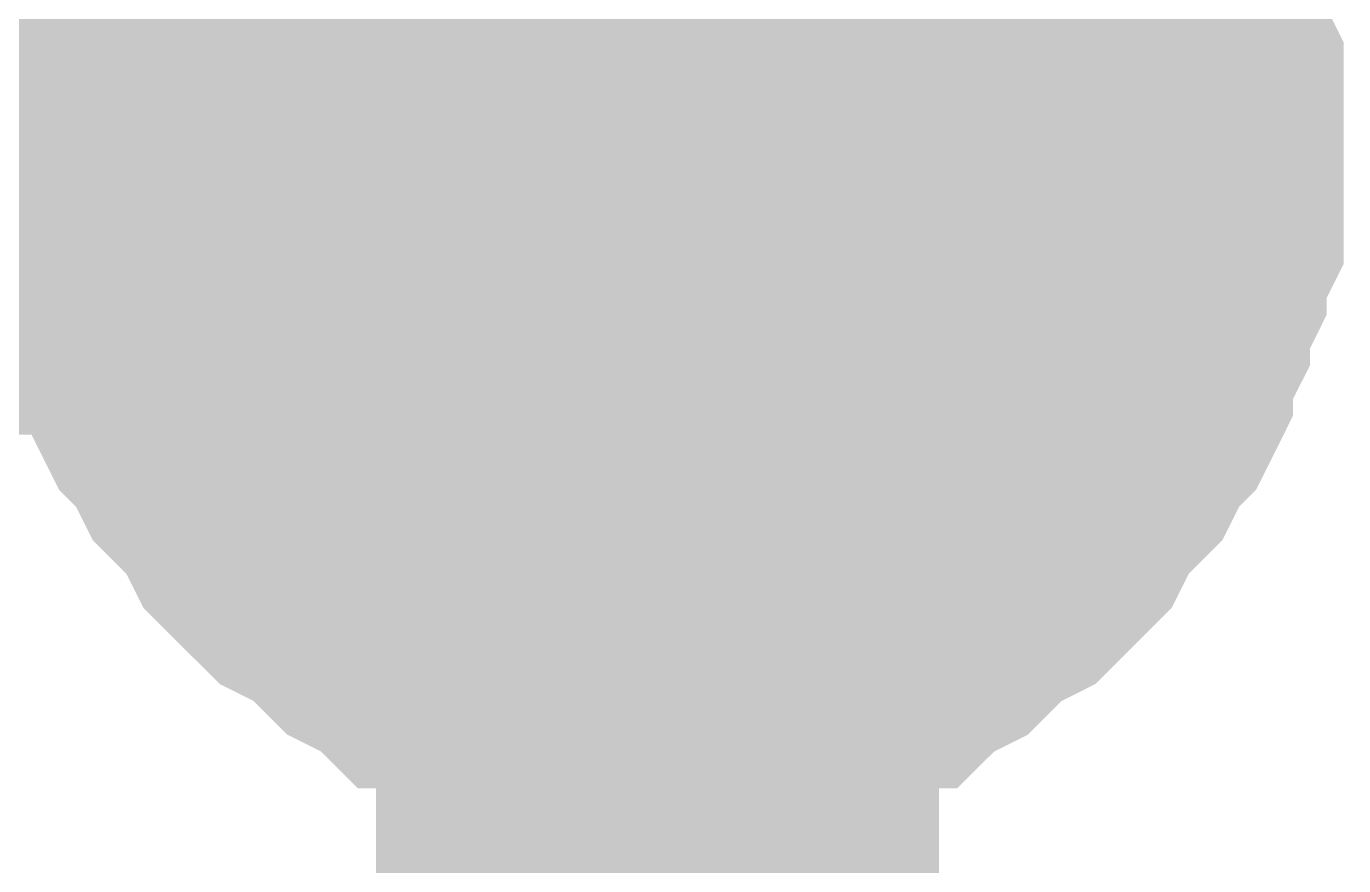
# Model space of a CAD drawing. Header units: inches. Extents: x 0 to 841, y 0 to 594.
# Drawn here: x 74.191 to 75.945, y 221.532 to 222.65 of the extents above; entities that cross this region are included whole.
import ezdxf

# ---------------------------------------------------------------- set-up
doc = ezdxf.new("R2010")
doc.units = ezdxf.units.IN
doc.layers.add('Sheet', color=255, linetype='Continuous')

msp = doc.modelspace()

# ---------------------------------------------------------------- linework, layer by layer
at = {"layer": 'Sheet'}
for points in [[(75.0315, 237.4832, 0.7493, 0.7493, 0), (75.0315, 222.4805, 0.7493, 0.7493, 0), (75.0315, 214.9791, 0.7493, 0.7493, 0)], [(74.268, 222.4805, 0.2997, 0.2997, 0), (74.268, 222.5254, 0.2997, 0.2997, 0), (74.268, 222.5703, 0.2997, 0.2997, 0), (74.268, 222.5928, 0.2997, 0.2997, 0), (74.2904, 222.6377, 0.2997, 0.2997, 0), (74.2904, 222.6826, 0.2997, 0.2997, 0), (74.3129, 222.7051, 0.2997, 0.2997, 0), (74.3129, 222.75, 0.2997, 0.2997, 0), (74.3353, 222.7725, 0.2997, 0.2997, 0), (74.3353, 222.8174, 0.2997, 0.2997, 0)], [(74.268, 222.4805, 0.2997, 0.2997, 0), (74.268, 222.5254, 0.2997, 0.2997, 0), (74.268, 222.5703, 0.2997, 0.2997, 0), (74.268, 222.5928, 0.2997, 0.2997, 0), (74.2904, 222.6377, 0.2997, 0.2997, 0), (74.2904, 222.6826, 0.2997, 0.2997, 0), (74.3129, 222.7051, 0.2997, 0.2997, 0), (74.3129, 222.75, 0.2997, 0.2997, 0), (74.3353, 222.7725, 0.2997, 0.2997, 0), (74.3353, 222.8174, 0.2997, 0.2997, 0)], [(74.515, 222.4805, 0.2997, 0.2997, 0), (74.515, 222.5029, 0.2997, 0.2997, 0), (74.515, 222.5254, 0.2997, 0.2997, 0), (74.515, 222.5703, 0.2997, 0.2997, 0), (74.515, 222.5928, 0.2997, 0.2997, 0), (74.5375, 222.6152, 0.2997, 0.2997, 0), (74.5375, 222.6377, 0.2997, 0.2997, 0), (74.5375, 222.6602, 0.2997, 0.2997, 0), (74.5599, 222.6826, 0.2997, 0.2997, 0), (74.5599, 222.7051, 0.2997, 0.2997, 0), (74.5824, 222.7275, 0.2997, 0.2997, 0), (74.5824, 222.75, 0.2997, 0.2997, 0), (74.6048, 222.7725, 0.2997, 0.2997, 0), (74.6273, 222.7949, 0.2997, 0.2997, 0), (74.6273, 222.8174, 0.2997, 0.2997, 0)], [(74.515, 222.4805, 0.2997, 0.2997, 0), (74.515, 222.5029, 0.2997, 0.2997, 0), (74.515, 222.5254, 0.2997, 0.2997, 0), (74.515, 222.5703, 0.2997, 0.2997, 0), (74.515, 222.5928, 0.2997, 0.2997, 0), (74.5375, 222.6152, 0.2997, 0.2997, 0), (74.5375, 222.6377, 0.2997, 0.2997, 0), (74.5375, 222.6602, 0.2997, 0.2997, 0), (74.5599, 222.6826, 0.2997, 0.2997, 0), (74.5599, 222.7051, 0.2997, 0.2997, 0), (74.5824, 222.7275, 0.2997, 0.2997, 0), (74.5824, 222.75, 0.2997, 0.2997, 0), (74.6048, 222.7725, 0.2997, 0.2997, 0), (74.6273, 222.7949, 0.2997, 0.2997, 0), (74.6273, 222.8174, 0.2997, 0.2997, 0)], [(75.4358, 222.8174, 0.2997, 0.2997, 0), (75.4358, 222.7949, 0.2997, 0.2997, 0), (75.4582, 222.7725, 0.2997, 0.2997, 0), (75.4807, 222.75, 0.2997, 0.2997, 0), (75.4807, 222.7275, 0.2997, 0.2997, 0), (75.5032, 222.7051, 0.2997, 0.2997, 0), (75.5032, 222.6826, 0.2997, 0.2997, 0), (75.5256, 222.6602, 0.2997, 0.2997, 0), (75.5256, 222.6377, 0.2997, 0.2997, 0), (75.5256, 222.6152, 0.2997, 0.2997, 0), (75.5481, 222.5928, 0.2997, 0.2997, 0), (75.5481, 222.5703, 0.2997, 0.2997, 0), (75.5481, 222.5254, 0.2997, 0.2997, 0), (75.5481, 222.5029, 0.2997, 0.2997, 0), (75.5481, 222.4805, 0.2997, 0.2997, 0)], [(75.4358, 222.8174, 0.2997, 0.2997, 0), (75.4358, 222.7949, 0.2997, 0.2997, 0), (75.4582, 222.7725, 0.2997, 0.2997, 0), (75.4807, 222.75, 0.2997, 0.2997, 0), (75.4807, 222.7275, 0.2997, 0.2997, 0), (75.5032, 222.7051, 0.2997, 0.2997, 0), (75.5032, 222.6826, 0.2997, 0.2997, 0), (75.5256, 222.6602, 0.2997, 0.2997, 0), (75.5256, 222.6377, 0.2997, 0.2997, 0), (75.5256, 222.6152, 0.2997, 0.2997, 0), (75.5481, 222.5928, 0.2997, 0.2997, 0), (75.5481, 222.5703, 0.2997, 0.2997, 0), (75.5481, 222.5254, 0.2997, 0.2997, 0), (75.5481, 222.5029, 0.2997, 0.2997, 0), (75.5481, 222.4805, 0.2997, 0.2997, 0)], [(75.7277, 222.8174, 0.2997, 0.2997, 0), (75.7277, 222.7725, 0.2997, 0.2997, 0), (75.7502, 222.75, 0.2997, 0.2997, 0), (75.7502, 222.7051, 0.2997, 0.2997, 0), (75.7726, 222.6826, 0.2997, 0.2997, 0), (75.7726, 222.6377, 0.2997, 0.2997, 0), (75.7951, 222.5928, 0.2997, 0.2997, 0), (75.7951, 222.5703, 0.2997, 0.2997, 0), (75.7951, 222.5254, 0.2997, 0.2997, 0), (75.7951, 222.4805, 0.2997, 0.2997, 0)], [(75.7277, 222.8174, 0.2997, 0.2997, 0), (75.7277, 222.7725, 0.2997, 0.2997, 0), (75.7502, 222.75, 0.2997, 0.2997, 0), (75.7502, 222.7051, 0.2997, 0.2997, 0), (75.7726, 222.6826, 0.2997, 0.2997, 0), (75.7726, 222.6377, 0.2997, 0.2997, 0), (75.7951, 222.5928, 0.2997, 0.2997, 0), (75.7951, 222.5703, 0.2997, 0.2997, 0), (75.7951, 222.5254, 0.2997, 0.2997, 0), (75.7951, 222.4805, 0.2997, 0.2997, 0)], [(52.5288, 222.4805, 0.7493, 0.7493, 0), (75.0315, 222.4805, 0.7493, 0.7493, 0)], [(74.268, 222.4805, 0.0991, 0.0991, 0), (74.268, 222.5254, 0.0991, 0.0991, 0), (74.268, 222.5703, 0.0991, 0.0991, 0), (74.268, 222.5928, 0.0991, 0.0991, 0), (74.2904, 222.6377, 0.0991, 0.0991, 0), (74.2904, 222.6826, 0.0991, 0.0991, 0), (74.3129, 222.7051, 0.0991, 0.0991, 0)], [(74.268, 222.4805, 0.0991, 0.0991, 0), (74.268, 222.5254, 0.0991, 0.0991, 0), (74.268, 222.5703, 0.0991, 0.0991, 0), (74.268, 222.5928, 0.0991, 0.0991, 0), (74.2904, 222.6377, 0.0991, 0.0991, 0), (74.2904, 222.6826, 0.0991, 0.0991, 0), (74.3129, 222.7051, 0.0991, 0.0991, 0)], [(74.515, 222.4805, 0.0991, 0.0991, 0), (74.515, 222.5029, 0.0991, 0.0991, 0), (74.515, 222.5254, 0.0991, 0.0991, 0), (74.515, 222.5703, 0.0991, 0.0991, 0), (74.515, 222.5928, 0.0991, 0.0991, 0), (74.5375, 222.6152, 0.0991, 0.0991, 0), (74.5375, 222.6377, 0.0991, 0.0991, 0), (74.5375, 222.6602, 0.0991, 0.0991, 0), (74.5599, 222.6826, 0.0991, 0.0991, 0), (74.5599, 222.7051, 0.0991, 0.0991, 0)], [(74.515, 222.4805, 0.0991, 0.0991, 0), (74.515, 222.5029, 0.0991, 0.0991, 0), (74.515, 222.5254, 0.0991, 0.0991, 0), (74.515, 222.5703, 0.0991, 0.0991, 0), (74.515, 222.5928, 0.0991, 0.0991, 0), (74.5375, 222.6152, 0.0991, 0.0991, 0), (74.5375, 222.6377, 0.0991, 0.0991, 0), (74.5375, 222.6602, 0.0991, 0.0991, 0), (74.5599, 222.6826, 0.0991, 0.0991, 0), (74.5599, 222.7051, 0.0991, 0.0991, 0)], [(75.5032, 222.7051, 0.0991, 0.0991, 0), (75.5032, 222.6826, 0.0991, 0.0991, 0), (75.5256, 222.6602, 0.0991, 0.0991, 0), (75.5256, 222.6377, 0.0991, 0.0991, 0), (75.5256, 222.6152, 0.0991, 0.0991, 0), (75.5481, 222.5928, 0.0991, 0.0991, 0), (75.5481, 222.5703, 0.0991, 0.0991, 0), (75.5481, 222.5254, 0.0991, 0.0991, 0), (75.5481, 222.5029, 0.0991, 0.0991, 0), (75.5481, 222.4805, 0.0991, 0.0991, 0)], [(75.5032, 222.7051, 0.0991, 0.0991, 0), (75.5032, 222.6826, 0.0991, 0.0991, 0), (75.5256, 222.6602, 0.0991, 0.0991, 0), (75.5256, 222.6377, 0.0991, 0.0991, 0), (75.5256, 222.6152, 0.0991, 0.0991, 0), (75.5481, 222.5928, 0.0991, 0.0991, 0), (75.5481, 222.5703, 0.0991, 0.0991, 0), (75.5481, 222.5254, 0.0991, 0.0991, 0), (75.5481, 222.5029, 0.0991, 0.0991, 0), (75.5481, 222.4805, 0.0991, 0.0991, 0)], [(75.7502, 222.7051, 0.0991, 0.0991, 0), (75.7726, 222.6826, 0.0991, 0.0991, 0), (75.7726, 222.6377, 0.0991, 0.0991, 0), (75.7951, 222.5928, 0.0991, 0.0991, 0), (75.7951, 222.5703, 0.0991, 0.0991, 0), (75.7951, 222.5254, 0.0991, 0.0991, 0), (75.7951, 222.4805, 0.0991, 0.0991, 0)], [(75.7502, 222.7051, 0.0991, 0.0991, 0), (75.7726, 222.6826, 0.0991, 0.0991, 0), (75.7726, 222.6377, 0.0991, 0.0991, 0), (75.7951, 222.5928, 0.0991, 0.0991, 0), (75.7951, 222.5703, 0.0991, 0.0991, 0), (75.7951, 222.5254, 0.0991, 0.0991, 0), (75.7951, 222.4805, 0.0991, 0.0991, 0)], [(75.0315, 221.7169, 0.2997, 0.2997, 0), (74.9866, 221.7169, 0.2997, 0.2997, 0), (74.9417, 221.7169, 0.2997, 0.2997, 0), (74.9192, 221.7169, 0.2997, 0.2997, 0), (74.8743, 221.7393, 0.2997, 0.2997, 0), (74.8294, 221.7393, 0.2997, 0.2997, 0), (74.807, 221.7618, 0.2997, 0.2997, 0), (74.762, 221.7618, 0.2997, 0.2997, 0), (74.7396, 221.7843, 0.2997, 0.2997, 0), (74.6947, 221.7843, 0.2997, 0.2997, 0), (74.6722, 221.8067, 0.2997, 0.2997, 0), (74.6273, 221.8292, 0.2997, 0.2997, 0), (74.6048, 221.8516, 0.2997, 0.2997, 0), (74.5824, 221.8741, 0.2997, 0.2997, 0), (74.5375, 221.8966, 0.2997, 0.2997, 0), (74.515, 221.919, 0.2997, 0.2997, 0), (74.4925, 221.9415, 0.2997, 0.2997, 0), (74.4701, 221.9639, 0.2997, 0.2997, 0), (74.4476, 222.0088, 0.2997, 0.2997, 0), (74.4252, 222.0313, 0.2997, 0.2997, 0), (74.4027, 222.0538, 0.2997, 0.2997, 0), (74.3803, 222.0987, 0.2997, 0.2997, 0), (74.3578, 222.1211, 0.2997, 0.2997, 0), (74.3353, 222.1661, 0.2997, 0.2997, 0), (74.3353, 222.1885, 0.2997, 0.2997, 0), (74.3129, 222.2334, 0.2997, 0.2997, 0), (74.3129, 222.2559, 0.2997, 0.2997, 0), (74.2904, 222.3008, 0.2997, 0.2997, 0), (74.2904, 222.3233, 0.2997, 0.2997, 0), (74.268, 222.3682, 0.2997, 0.2997, 0), (74.268, 222.4131, 0.2997, 0.2997, 0), (74.268, 222.4356, 0.2997, 0.2997, 0), (74.268, 222.4805, 0.2997, 0.2997, 0)], [(74.268, 222.4805, 0.2997, 0.2997, 0), (74.268, 222.4805, 0.2997, 0.2997, 0)], [(75.0315, 221.7169, 0.2997, 0.2997, 0), (74.9866, 221.7169, 0.2997, 0.2997, 0), (74.9417, 221.7169, 0.2997, 0.2997, 0), (74.9192, 221.7169, 0.2997, 0.2997, 0), (74.8743, 221.7393, 0.2997, 0.2997, 0), (74.8294, 221.7393, 0.2997, 0.2997, 0), (74.807, 221.7618, 0.2997, 0.2997, 0), (74.762, 221.7618, 0.2997, 0.2997, 0), (74.7396, 221.7843, 0.2997, 0.2997, 0), (74.6947, 221.7843, 0.2997, 0.2997, 0), (74.6722, 221.8067, 0.2997, 0.2997, 0), (74.6273, 221.8292, 0.2997, 0.2997, 0), (74.6048, 221.8516, 0.2997, 0.2997, 0), (74.5824, 221.8741, 0.2997, 0.2997, 0), (74.5375, 221.8966, 0.2997, 0.2997, 0), (74.515, 221.919, 0.2997, 0.2997, 0), (74.4925, 221.9415, 0.2997, 0.2997, 0), (74.4701, 221.9639, 0.2997, 0.2997, 0), (74.4476, 222.0088, 0.2997, 0.2997, 0), (74.4252, 222.0313, 0.2997, 0.2997, 0), (74.4027, 222.0538, 0.2997, 0.2997, 0), (74.3803, 222.0987, 0.2997, 0.2997, 0), (74.3578, 222.1211, 0.2997, 0.2997, 0), (74.3353, 222.1661, 0.2997, 0.2997, 0), (74.3353, 222.1885, 0.2997, 0.2997, 0), (74.3129, 222.2334, 0.2997, 0.2997, 0), (74.3129, 222.2559, 0.2997, 0.2997, 0), (74.2904, 222.3008, 0.2997, 0.2997, 0), (74.2904, 222.3233, 0.2997, 0.2997, 0), (74.268, 222.3682, 0.2997, 0.2997, 0), (74.268, 222.4131, 0.2997, 0.2997, 0), (74.268, 222.4356, 0.2997, 0.2997, 0), (74.268, 222.4805, 0.2997, 0.2997, 0)], [(74.268, 222.4805, 0.2997, 0.2997, 0), (74.268, 222.4805, 0.2997, 0.2997, 0)], [(75.0315, 221.9864, 0.2997, 0.2997, 0), (75.0091, 221.9864, 0.2997, 0.2997, 0), (74.9866, 221.9864, 0.2997, 0.2997, 0), (74.9642, 221.9864, 0.2997, 0.2997, 0), (74.9417, 221.9864, 0.2997, 0.2997, 0), (74.8968, 222.0088, 0.2997, 0.2997, 0), (74.8743, 222.0088, 0.2997, 0.2997, 0), (74.8519, 222.0088, 0.2997, 0.2997, 0), (74.8294, 222.0313, 0.2997, 0.2997, 0), (74.807, 222.0313, 0.2997, 0.2997, 0), (74.7845, 222.0538, 0.2997, 0.2997, 0), (74.762, 222.0538, 0.2997, 0.2997, 0), (74.7396, 222.0762, 0.2997, 0.2997, 0), (74.7396, 222.0762, 0.2997, 0.2997, 0), (74.7171, 222.0987, 0.2997, 0.2997, 0), (74.6947, 222.1211, 0.2997, 0.2997, 0), (74.6722, 222.1211, 0.2997, 0.2997, 0), (74.6498, 222.1436, 0.2997, 0.2997, 0), (74.6273, 222.1661, 0.2997, 0.2997, 0), (74.6273, 222.1885, 0.2997, 0.2997, 0), (74.6048, 222.211, 0.2997, 0.2997, 0), (74.5824, 222.2334, 0.2997, 0.2997, 0), (74.5824, 222.2559, 0.2997, 0.2997, 0), (74.5599, 222.2784, 0.2997, 0.2997, 0), (74.5599, 222.3008, 0.2997, 0.2997, 0), (74.5375, 222.3008, 0.2997, 0.2997, 0), (74.5375, 222.3457, 0.2997, 0.2997, 0), (74.5375, 222.3682, 0.2997, 0.2997, 0), (74.515, 222.3907, 0.2997, 0.2997, 0), (74.515, 222.4131, 0.2997, 0.2997, 0), (74.515, 222.4356, 0.2997, 0.2997, 0), (74.515, 222.458, 0.2997, 0.2997, 0), (74.515, 222.4805, 0.2997, 0.2997, 0)], [(74.515, 222.4805, 0.2997, 0.2997, 0), (74.515, 222.4805, 0.2997, 0.2997, 0)], [(75.0315, 221.9864, 0.2997, 0.2997, 0), (75.0091, 221.9864, 0.2997, 0.2997, 0), (74.9866, 221.9864, 0.2997, 0.2997, 0), (74.9642, 221.9864, 0.2997, 0.2997, 0), (74.9417, 221.9864, 0.2997, 0.2997, 0), (74.8968, 222.0088, 0.2997, 0.2997, 0), (74.8743, 222.0088, 0.2997, 0.2997, 0), (74.8519, 222.0088, 0.2997, 0.2997, 0), (74.8294, 222.0313, 0.2997, 0.2997, 0), (74.807, 222.0313, 0.2997, 0.2997, 0), (74.7845, 222.0538, 0.2997, 0.2997, 0), (74.762, 222.0538, 0.2997, 0.2997, 0), (74.7396, 222.0762, 0.2997, 0.2997, 0), (74.7396, 222.0762, 0.2997, 0.2997, 0), (74.7171, 222.0987, 0.2997, 0.2997, 0), (74.6947, 222.1211, 0.2997, 0.2997, 0), (74.6722, 222.1211, 0.2997, 0.2997, 0), (74.6498, 222.1436, 0.2997, 0.2997, 0), (74.6273, 222.1661, 0.2997, 0.2997, 0), (74.6273, 222.1885, 0.2997, 0.2997, 0), (74.6048, 222.211, 0.2997, 0.2997, 0), (74.5824, 222.2334, 0.2997, 0.2997, 0), (74.5824, 222.2559, 0.2997, 0.2997, 0), (74.5599, 222.2784, 0.2997, 0.2997, 0), (74.5599, 222.3008, 0.2997, 0.2997, 0), (74.5375, 222.3008, 0.2997, 0.2997, 0), (74.5375, 222.3457, 0.2997, 0.2997, 0), (74.5375, 222.3682, 0.2997, 0.2997, 0), (74.515, 222.3907, 0.2997, 0.2997, 0), (74.515, 222.4131, 0.2997, 0.2997, 0), (74.515, 222.4356, 0.2997, 0.2997, 0), (74.515, 222.458, 0.2997, 0.2997, 0), (74.515, 222.4805, 0.2997, 0.2997, 0)], [(74.515, 222.4805, 0.2997, 0.2997, 0), (74.515, 222.4805, 0.2997, 0.2997, 0)], [(75.7951, 222.4805, 0.2997, 0.2997, 0), (75.7951, 222.4356, 0.2997, 0.2997, 0), (75.7951, 222.4131, 0.2997, 0.2997, 0), (75.7951, 222.3682, 0.2997, 0.2997, 0), (75.7726, 222.3233, 0.2997, 0.2997, 0), (75.7726, 222.3008, 0.2997, 0.2997, 0), (75.7502, 222.2559, 0.2997, 0.2997, 0), (75.7502, 222.2334, 0.2997, 0.2997, 0), (75.7277, 222.1885, 0.2997, 0.2997, 0), (75.7277, 222.1661, 0.2997, 0.2997, 0), (75.7053, 222.1211, 0.2997, 0.2997, 0), (75.6828, 222.0987, 0.2997, 0.2997, 0), (75.6604, 222.0538, 0.2997, 0.2997, 0), (75.6379, 222.0313, 0.2997, 0.2997, 0), (75.6154, 222.0088, 0.2997, 0.2997, 0), (75.593, 221.9639, 0.2997, 0.2997, 0), (75.5705, 221.9415, 0.2997, 0.2997, 0), (75.5481, 221.919, 0.2997, 0.2997, 0), (75.5256, 221.8966, 0.2997, 0.2997, 0), (75.4807, 221.8741, 0.2997, 0.2997, 0), (75.4582, 221.8516, 0.2997, 0.2997, 0), (75.4358, 221.8292, 0.2997, 0.2997, 0), (75.3909, 221.8067, 0.2997, 0.2997, 0), (75.3684, 221.7843, 0.2997, 0.2997, 0), (75.3235, 221.7843, 0.2997, 0.2997, 0), (75.301, 221.7618, 0.2997, 0.2997, 0), (75.2561, 221.7618, 0.2997, 0.2997, 0), (75.2337, 221.7393, 0.2997, 0.2997, 0), (75.1887, 221.7393, 0.2997, 0.2997, 0), (75.1438, 221.7169, 0.2997, 0.2997, 0), (75.1214, 221.7169, 0.2997, 0.2997, 0), (75.0765, 221.7169, 0.2997, 0.2997, 0), (75.0315, 221.7169, 0.2997, 0.2997, 0)], [(75.7951, 222.4805, 0.2997, 0.2997, 0), (75.7951, 222.4356, 0.2997, 0.2997, 0), (75.7951, 222.4131, 0.2997, 0.2997, 0), (75.7951, 222.3682, 0.2997, 0.2997, 0), (75.7726, 222.3233, 0.2997, 0.2997, 0), (75.7726, 222.3008, 0.2997, 0.2997, 0), (75.7502, 222.2559, 0.2997, 0.2997, 0), (75.7502, 222.2334, 0.2997, 0.2997, 0), (75.7277, 222.1885, 0.2997, 0.2997, 0), (75.7277, 222.1661, 0.2997, 0.2997, 0), (75.7053, 222.1211, 0.2997, 0.2997, 0), (75.6828, 222.0987, 0.2997, 0.2997, 0), (75.6604, 222.0538, 0.2997, 0.2997, 0), (75.6379, 222.0313, 0.2997, 0.2997, 0), (75.6154, 222.0088, 0.2997, 0.2997, 0), (75.593, 221.9639, 0.2997, 0.2997, 0), (75.5705, 221.9415, 0.2997, 0.2997, 0), (75.5481, 221.919, 0.2997, 0.2997, 0), (75.5256, 221.8966, 0.2997, 0.2997, 0), (75.4807, 221.8741, 0.2997, 0.2997, 0), (75.4582, 221.8516, 0.2997, 0.2997, 0), (75.4358, 221.8292, 0.2997, 0.2997, 0), (75.3909, 221.8067, 0.2997, 0.2997, 0), (75.3684, 221.7843, 0.2997, 0.2997, 0), (75.3235, 221.7843, 0.2997, 0.2997, 0), (75.301, 221.7618, 0.2997, 0.2997, 0), (75.2561, 221.7618, 0.2997, 0.2997, 0), (75.2337, 221.7393, 0.2997, 0.2997, 0), (75.1887, 221.7393, 0.2997, 0.2997, 0), (75.1438, 221.7169, 0.2997, 0.2997, 0), (75.1214, 221.7169, 0.2997, 0.2997, 0), (75.0765, 221.7169, 0.2997, 0.2997, 0), (75.0315, 221.7169, 0.2997, 0.2997, 0)], [(75.5481, 222.4805, 0.2997, 0.2997, 0), (75.5481, 222.458, 0.2997, 0.2997, 0), (75.5481, 222.4356, 0.2997, 0.2997, 0), (75.5481, 222.4131, 0.2997, 0.2997, 0), (75.5481, 222.3907, 0.2997, 0.2997, 0), (75.5256, 222.3682, 0.2997, 0.2997, 0), (75.5256, 222.3457, 0.2997, 0.2997, 0), (75.5256, 222.3008, 0.2997, 0.2997, 0), (75.5032, 222.3008, 0.2997, 0.2997, 0), (75.5032, 222.2784, 0.2997, 0.2997, 0), (75.4807, 222.2559, 0.2997, 0.2997, 0), (75.4807, 222.2334, 0.2997, 0.2997, 0), (75.4582, 222.211, 0.2997, 0.2997, 0), (75.4358, 222.1885, 0.2997, 0.2997, 0), (75.4358, 222.1661, 0.2997, 0.2997, 0), (75.4133, 222.1436, 0.2997, 0.2997, 0), (75.3909, 222.1211, 0.2997, 0.2997, 0), (75.3684, 222.1211, 0.2997, 0.2997, 0), (75.3459, 222.0987, 0.2997, 0.2997, 0), (75.3235, 222.0762, 0.2997, 0.2997, 0), (75.3235, 222.0762, 0.2997, 0.2997, 0), (75.301, 222.0538, 0.2997, 0.2997, 0), (75.2786, 222.0538, 0.2997, 0.2997, 0), (75.2561, 222.0313, 0.2997, 0.2997, 0), (75.2337, 222.0313, 0.2997, 0.2997, 0), (75.2112, 222.0088, 0.2997, 0.2997, 0), (75.1887, 222.0088, 0.2997, 0.2997, 0), (75.1663, 222.0088, 0.2997, 0.2997, 0), (75.1214, 221.9864, 0.2997, 0.2997, 0), (75.0989, 221.9864, 0.2997, 0.2997, 0), (75.0765, 221.9864, 0.2997, 0.2997, 0), (75.054, 221.9864, 0.2997, 0.2997, 0), (75.0315, 221.9864, 0.2997, 0.2997, 0)], [(75.5481, 222.4805, 0.2997, 0.2997, 0), (75.5481, 222.458, 0.2997, 0.2997, 0), (75.5481, 222.4356, 0.2997, 0.2997, 0), (75.5481, 222.4131, 0.2997, 0.2997, 0), (75.5481, 222.3907, 0.2997, 0.2997, 0), (75.5256, 222.3682, 0.2997, 0.2997, 0), (75.5256, 222.3457, 0.2997, 0.2997, 0), (75.5256, 222.3008, 0.2997, 0.2997, 0), (75.5032, 222.3008, 0.2997, 0.2997, 0), (75.5032, 222.2784, 0.2997, 0.2997, 0), (75.4807, 222.2559, 0.2997, 0.2997, 0), (75.4807, 222.2334, 0.2997, 0.2997, 0), (75.4582, 222.211, 0.2997, 0.2997, 0), (75.4358, 222.1885, 0.2997, 0.2997, 0), (75.4358, 222.1661, 0.2997, 0.2997, 0), (75.4133, 222.1436, 0.2997, 0.2997, 0), (75.3909, 222.1211, 0.2997, 0.2997, 0), (75.3684, 222.1211, 0.2997, 0.2997, 0), (75.3459, 222.0987, 0.2997, 0.2997, 0), (75.3235, 222.0762, 0.2997, 0.2997, 0), (75.3235, 222.0762, 0.2997, 0.2997, 0), (75.301, 222.0538, 0.2997, 0.2997, 0), (75.2786, 222.0538, 0.2997, 0.2997, 0), (75.2561, 222.0313, 0.2997, 0.2997, 0), (75.2337, 222.0313, 0.2997, 0.2997, 0), (75.2112, 222.0088, 0.2997, 0.2997, 0), (75.1887, 222.0088, 0.2997, 0.2997, 0), (75.1663, 222.0088, 0.2997, 0.2997, 0), (75.1214, 221.9864, 0.2997, 0.2997, 0), (75.0989, 221.9864, 0.2997, 0.2997, 0), (75.0765, 221.9864, 0.2997, 0.2997, 0), (75.054, 221.9864, 0.2997, 0.2997, 0), (75.0315, 221.9864, 0.2997, 0.2997, 0)], [(75.5481, 222.4805, 0.2997, 0.2997, 0), (75.5481, 222.4805, 0.2997, 0.2997, 0), (75.5481, 222.4805, 0.2997, 0.2997, 0), (75.5481, 222.4805, 0.2997, 0.2997, 0), (75.5481, 222.4805, 0.2997, 0.2997, 0), (75.5481, 222.4805, 0.2997, 0.2997, 0), (75.5481, 222.4805, 0.2997, 0.2997, 0), (75.5481, 222.4805, 0.2997, 0.2997, 0), (75.5481, 222.4805, 0.2997, 0.2997, 0), (75.5481, 222.4805, 0.2997, 0.2997, 0), (75.5481, 222.4805, 0.2997, 0.2997, 0), (75.5481, 222.4805, 0.2997, 0.2997, 0), (75.5481, 222.4805, 0.2997, 0.2997, 0), (75.5481, 222.4805, 0.2997, 0.2997, 0), (75.5481, 222.4805, 0.2997, 0.2997, 0), (75.5481, 222.4805, 0.2997, 0.2997, 0), (75.5481, 222.4805, 0.2997, 0.2997, 0), (75.5481, 222.4805, 0.2997, 0.2997, 0), (75.5481, 222.4805, 0.2997, 0.2997, 0), (75.5481, 222.4805, 0.2997, 0.2997, 0), (75.5481, 222.4805, 0.2997, 0.2997, 0), (75.5481, 222.4805, 0.2997, 0.2997, 0), (75.5481, 222.4805, 0.2997, 0.2997, 0), (75.5481, 222.4805, 0.2997, 0.2997, 0), (75.5481, 222.4805, 0.2997, 0.2997, 0), (75.5481, 222.4805, 0.2997, 0.2997, 0), (75.5481, 222.4805, 0.2997, 0.2997, 0), (75.5481, 222.4805, 0.2997, 0.2997, 0), (75.5481, 222.4805, 0.2997, 0.2997, 0), (75.5481, 222.4805, 0.2997, 0.2997, 0), (75.5481, 222.4805, 0.2997, 0.2997, 0), (75.5481, 222.4805, 0.2997, 0.2997, 0), (75.5481, 222.4805, 0.2997, 0.2997, 0)], [(75.5481, 222.4805, 0.2997, 0.2997, 0), (75.5481, 222.4805, 0.2997, 0.2997, 0)], [(75.5481, 222.4805, 0.2997, 0.2997, 0), (75.5481, 222.4805, 0.2997, 0.2997, 0), (75.5481, 222.4805, 0.2997, 0.2997, 0), (75.5481, 222.4805, 0.2997, 0.2997, 0), (75.5481, 222.4805, 0.2997, 0.2997, 0), (75.5481, 222.4805, 0.2997, 0.2997, 0), (75.5481, 222.4805, 0.2997, 0.2997, 0), (75.5481, 222.4805, 0.2997, 0.2997, 0), (75.5481, 222.4805, 0.2997, 0.2997, 0), (75.5481, 222.4805, 0.2997, 0.2997, 0), (75.5481, 222.4805, 0.2997, 0.2997, 0), (75.5481, 222.4805, 0.2997, 0.2997, 0), (75.5481, 222.4805, 0.2997, 0.2997, 0), (75.5481, 222.4805, 0.2997, 0.2997, 0), (75.5481, 222.4805, 0.2997, 0.2997, 0), (75.5481, 222.4805, 0.2997, 0.2997, 0), (75.5481, 222.4805, 0.2997, 0.2997, 0), (75.5481, 222.4805, 0.2997, 0.2997, 0), (75.5481, 222.4805, 0.2997, 0.2997, 0), (75.5481, 222.4805, 0.2997, 0.2997, 0), (75.5481, 222.4805, 0.2997, 0.2997, 0), (75.5481, 222.4805, 0.2997, 0.2997, 0), (75.5481, 222.4805, 0.2997, 0.2997, 0), (75.5481, 222.4805, 0.2997, 0.2997, 0), (75.5481, 222.4805, 0.2997, 0.2997, 0), (75.5481, 222.4805, 0.2997, 0.2997, 0), (75.5481, 222.4805, 0.2997, 0.2997, 0), (75.5481, 222.4805, 0.2997, 0.2997, 0), (75.5481, 222.4805, 0.2997, 0.2997, 0), (75.5481, 222.4805, 0.2997, 0.2997, 0), (75.5481, 222.4805, 0.2997, 0.2997, 0), (75.5481, 222.4805, 0.2997, 0.2997, 0), (75.5481, 222.4805, 0.2997, 0.2997, 0)], [(75.5481, 222.4805, 0.2997, 0.2997, 0), (75.5481, 222.4805, 0.2997, 0.2997, 0)], [(75.7951, 222.4805, 0.2997, 0.2997, 0), (75.7951, 222.4805, 0.2997, 0.2997, 0), (75.7951, 222.4805, 0.2997, 0.2997, 0), (75.7951, 222.4805, 0.2997, 0.2997, 0), (75.7951, 222.4805, 0.2997, 0.2997, 0), (75.7951, 222.4805, 0.2997, 0.2997, 0), (75.7951, 222.4805, 0.2997, 0.2997, 0), (75.7951, 222.4805, 0.2997, 0.2997, 0), (75.7951, 222.4805, 0.2997, 0.2997, 0), (75.7951, 222.4805, 0.2997, 0.2997, 0), (75.7951, 222.4805, 0.2997, 0.2997, 0), (75.7951, 222.4805, 0.2997, 0.2997, 0), (75.7951, 222.4805, 0.2997, 0.2997, 0), (75.7951, 222.4805, 0.2997, 0.2997, 0), (75.7951, 222.4805, 0.2997, 0.2997, 0), (75.7951, 222.4805, 0.2997, 0.2997, 0), (75.7951, 222.4805, 0.2997, 0.2997, 0), (75.7951, 222.4805, 0.2997, 0.2997, 0), (75.7951, 222.4805, 0.2997, 0.2997, 0), (75.7951, 222.4805, 0.2997, 0.2997, 0), (75.7951, 222.4805, 0.2997, 0.2997, 0), (75.7951, 222.4805, 0.2997, 0.2997, 0), (75.7951, 222.4805, 0.2997, 0.2997, 0), (75.7951, 222.4805, 0.2997, 0.2997, 0), (75.7951, 222.4805, 0.2997, 0.2997, 0), (75.7951, 222.4805, 0.2997, 0.2997, 0), (75.7951, 222.4805, 0.2997, 0.2997, 0), (75.7951, 222.4805, 0.2997, 0.2997, 0), (75.7951, 222.4805, 0.2997, 0.2997, 0), (75.7951, 222.4805, 0.2997, 0.2997, 0), (75.7951, 222.4805, 0.2997, 0.2997, 0), (75.7951, 222.4805, 0.2997, 0.2997, 0), (75.7951, 222.4805, 0.2997, 0.2997, 0)], [(75.7951, 222.4805, 0.2997, 0.2997, 0), (75.7951, 222.4805, 0.2997, 0.2997, 0)], [(75.7951, 222.4805, 0.2997, 0.2997, 0), (75.7951, 222.4805, 0.2997, 0.2997, 0), (75.7951, 222.4805, 0.2997, 0.2997, 0), (75.7951, 222.4805, 0.2997, 0.2997, 0), (75.7951, 222.4805, 0.2997, 0.2997, 0), (75.7951, 222.4805, 0.2997, 0.2997, 0), (75.7951, 222.4805, 0.2997, 0.2997, 0), (75.7951, 222.4805, 0.2997, 0.2997, 0), (75.7951, 222.4805, 0.2997, 0.2997, 0), (75.7951, 222.4805, 0.2997, 0.2997, 0), (75.7951, 222.4805, 0.2997, 0.2997, 0), (75.7951, 222.4805, 0.2997, 0.2997, 0), (75.7951, 222.4805, 0.2997, 0.2997, 0), (75.7951, 222.4805, 0.2997, 0.2997, 0), (75.7951, 222.4805, 0.2997, 0.2997, 0), (75.7951, 222.4805, 0.2997, 0.2997, 0), (75.7951, 222.4805, 0.2997, 0.2997, 0), (75.7951, 222.4805, 0.2997, 0.2997, 0), (75.7951, 222.4805, 0.2997, 0.2997, 0), (75.7951, 222.4805, 0.2997, 0.2997, 0), (75.7951, 222.4805, 0.2997, 0.2997, 0), (75.7951, 222.4805, 0.2997, 0.2997, 0), (75.7951, 222.4805, 0.2997, 0.2997, 0), (75.7951, 222.4805, 0.2997, 0.2997, 0), (75.7951, 222.4805, 0.2997, 0.2997, 0), (75.7951, 222.4805, 0.2997, 0.2997, 0), (75.7951, 222.4805, 0.2997, 0.2997, 0), (75.7951, 222.4805, 0.2997, 0.2997, 0), (75.7951, 222.4805, 0.2997, 0.2997, 0), (75.7951, 222.4805, 0.2997, 0.2997, 0), (75.7951, 222.4805, 0.2997, 0.2997, 0), (75.7951, 222.4805, 0.2997, 0.2997, 0), (75.7951, 222.4805, 0.2997, 0.2997, 0)], [(75.7951, 222.4805, 0.2997, 0.2997, 0), (75.7951, 222.4805, 0.2997, 0.2997, 0)], [(75.0315, 221.7169, 0.0991, 0.0991, 0), (74.9866, 221.7169, 0.0991, 0.0991, 0), (74.9417, 221.7169, 0.0991, 0.0991, 0), (74.9192, 221.7169, 0.0991, 0.0991, 0), (74.8743, 221.7393, 0.0991, 0.0991, 0), (74.8294, 221.7393, 0.0991, 0.0991, 0), (74.807, 221.7618, 0.0991, 0.0991, 0), (74.762, 221.7618, 0.0991, 0.0991, 0), (74.7396, 221.7843, 0.0991, 0.0991, 0), (74.6947, 221.7843, 0.0991, 0.0991, 0), (74.6722, 221.8067, 0.0991, 0.0991, 0), (74.6273, 221.8292, 0.0991, 0.0991, 0), (74.6048, 221.8516, 0.0991, 0.0991, 0), (74.5824, 221.8741, 0.0991, 0.0991, 0), (74.5375, 221.8966, 0.0991, 0.0991, 0), (74.515, 221.919, 0.0991, 0.0991, 0), (74.4925, 221.9415, 0.0991, 0.0991, 0), (74.4701, 221.9639, 0.0991, 0.0991, 0), (74.4476, 222.0088, 0.0991, 0.0991, 0), (74.4252, 222.0313, 0.0991, 0.0991, 0), (74.4027, 222.0538, 0.0991, 0.0991, 0), (74.3803, 222.0987, 0.0991, 0.0991, 0), (74.3578, 222.1211, 0.0991, 0.0991, 0), (74.3353, 222.1661, 0.0991, 0.0991, 0), (74.3353, 222.1885, 0.0991, 0.0991, 0), (74.3129, 222.2334, 0.0991, 0.0991, 0), (74.3129, 222.2559, 0.0991, 0.0991, 0), (74.2904, 222.3008, 0.0991, 0.0991, 0), (74.2904, 222.3233, 0.0991, 0.0991, 0), (74.268, 222.3682, 0.0991, 0.0991, 0), (74.268, 222.4131, 0.0991, 0.0991, 0), (74.268, 222.4356, 0.0991, 0.0991, 0), (74.268, 222.4805, 0.0991, 0.0991, 0)], [(74.268, 222.4805, 0.0991, 0.0991, 0), (74.268, 222.4805, 0.0991, 0.0991, 0)], [(75.0315, 221.7169, 0.0991, 0.0991, 0), (74.9866, 221.7169, 0.0991, 0.0991, 0), (74.9417, 221.7169, 0.0991, 0.0991, 0), (74.9192, 221.7169, 0.0991, 0.0991, 0), (74.8743, 221.7393, 0.0991, 0.0991, 0), (74.8294, 221.7393, 0.0991, 0.0991, 0), (74.807, 221.7618, 0.0991, 0.0991, 0), (74.762, 221.7618, 0.0991, 0.0991, 0), (74.7396, 221.7843, 0.0991, 0.0991, 0), (74.6947, 221.7843, 0.0991, 0.0991, 0), (74.6722, 221.8067, 0.0991, 0.0991, 0), (74.6273, 221.8292, 0.0991, 0.0991, 0), (74.6048, 221.8516, 0.0991, 0.0991, 0), (74.5824, 221.8741, 0.0991, 0.0991, 0), (74.5375, 221.8966, 0.0991, 0.0991, 0), (74.515, 221.919, 0.0991, 0.0991, 0), (74.4925, 221.9415, 0.0991, 0.0991, 0), (74.4701, 221.9639, 0.0991, 0.0991, 0), (74.4476, 222.0088, 0.0991, 0.0991, 0), (74.4252, 222.0313, 0.0991, 0.0991, 0), (74.4027, 222.0538, 0.0991, 0.0991, 0), (74.3803, 222.0987, 0.0991, 0.0991, 0), (74.3578, 222.1211, 0.0991, 0.0991, 0), (74.3353, 222.1661, 0.0991, 0.0991, 0), (74.3353, 222.1885, 0.0991, 0.0991, 0), (74.3129, 222.2334, 0.0991, 0.0991, 0), (74.3129, 222.2559, 0.0991, 0.0991, 0), (74.2904, 222.3008, 0.0991, 0.0991, 0), (74.2904, 222.3233, 0.0991, 0.0991, 0), (74.268, 222.3682, 0.0991, 0.0991, 0), (74.268, 222.4131, 0.0991, 0.0991, 0), (74.268, 222.4356, 0.0991, 0.0991, 0), (74.268, 222.4805, 0.0991, 0.0991, 0)], [(74.268, 222.4805, 0.0991, 0.0991, 0), (74.268, 222.4805, 0.0991, 0.0991, 0)], [(75.0315, 221.9864, 0.0991, 0.0991, 0), (75.0091, 221.9864, 0.0991, 0.0991, 0), (74.9866, 221.9864, 0.0991, 0.0991, 0), (74.9642, 221.9864, 0.0991, 0.0991, 0), (74.9417, 221.9864, 0.0991, 0.0991, 0), (74.8968, 222.0088, 0.0991, 0.0991, 0), (74.8743, 222.0088, 0.0991, 0.0991, 0), (74.8519, 222.0088, 0.0991, 0.0991, 0), (74.8294, 222.0313, 0.0991, 0.0991, 0), (74.807, 222.0313, 0.0991, 0.0991, 0), (74.7845, 222.0538, 0.0991, 0.0991, 0), (74.762, 222.0538, 0.0991, 0.0991, 0), (74.7396, 222.0762, 0.0991, 0.0991, 0), (74.7396, 222.0762, 0.0991, 0.0991, 0), (74.7171, 222.0987, 0.0991, 0.0991, 0), (74.6947, 222.1211, 0.0991, 0.0991, 0), (74.6722, 222.1211, 0.0991, 0.0991, 0), (74.6498, 222.1436, 0.0991, 0.0991, 0), (74.6273, 222.1661, 0.0991, 0.0991, 0), (74.6273, 222.1885, 0.0991, 0.0991, 0), (74.6048, 222.211, 0.0991, 0.0991, 0), (74.5824, 222.2334, 0.0991, 0.0991, 0), (74.5824, 222.2559, 0.0991, 0.0991, 0), (74.5599, 222.2784, 0.0991, 0.0991, 0), (74.5599, 222.3008, 0.0991, 0.0991, 0), (74.5375, 222.3008, 0.0991, 0.0991, 0), (74.5375, 222.3457, 0.0991, 0.0991, 0), (74.5375, 222.3682, 0.0991, 0.0991, 0), (74.515, 222.3907, 0.0991, 0.0991, 0), (74.515, 222.4131, 0.0991, 0.0991, 0), (74.515, 222.4356, 0.0991, 0.0991, 0), (74.515, 222.458, 0.0991, 0.0991, 0), (74.515, 222.4805, 0.0991, 0.0991, 0)], [(74.515, 222.4805, 0.0991, 0.0991, 0), (74.515, 222.4805, 0.0991, 0.0991, 0)], [(75.0315, 221.9864, 0.0991, 0.0991, 0), (75.0091, 221.9864, 0.0991, 0.0991, 0), (74.9866, 221.9864, 0.0991, 0.0991, 0), (74.9642, 221.9864, 0.0991, 0.0991, 0), (74.9417, 221.9864, 0.0991, 0.0991, 0), (74.8968, 222.0088, 0.0991, 0.0991, 0), (74.8743, 222.0088, 0.0991, 0.0991, 0), (74.8519, 222.0088, 0.0991, 0.0991, 0), (74.8294, 222.0313, 0.0991, 0.0991, 0), (74.807, 222.0313, 0.0991, 0.0991, 0), (74.7845, 222.0538, 0.0991, 0.0991, 0), (74.762, 222.0538, 0.0991, 0.0991, 0), (74.7396, 222.0762, 0.0991, 0.0991, 0), (74.7396, 222.0762, 0.0991, 0.0991, 0), (74.7171, 222.0987, 0.0991, 0.0991, 0), (74.6947, 222.1211, 0.0991, 0.0991, 0), (74.6722, 222.1211, 0.0991, 0.0991, 0), (74.6498, 222.1436, 0.0991, 0.0991, 0), (74.6273, 222.1661, 0.0991, 0.0991, 0), (74.6273, 222.1885, 0.0991, 0.0991, 0), (74.6048, 222.211, 0.0991, 0.0991, 0), (74.5824, 222.2334, 0.0991, 0.0991, 0), (74.5824, 222.2559, 0.0991, 0.0991, 0), (74.5599, 222.2784, 0.0991, 0.0991, 0), (74.5599, 222.3008, 0.0991, 0.0991, 0), (74.5375, 222.3008, 0.0991, 0.0991, 0), (74.5375, 222.3457, 0.0991, 0.0991, 0), (74.5375, 222.3682, 0.0991, 0.0991, 0), (74.515, 222.3907, 0.0991, 0.0991, 0), (74.515, 222.4131, 0.0991, 0.0991, 0), (74.515, 222.4356, 0.0991, 0.0991, 0), (74.515, 222.458, 0.0991, 0.0991, 0), (74.515, 222.4805, 0.0991, 0.0991, 0)], [(74.515, 222.4805, 0.0991, 0.0991, 0), (74.515, 222.4805, 0.0991, 0.0991, 0)], [(75.7951, 222.4805, 0.0991, 0.0991, 0), (75.7951, 222.4356, 0.0991, 0.0991, 0), (75.7951, 222.4131, 0.0991, 0.0991, 0), (75.7951, 222.3682, 0.0991, 0.0991, 0), (75.7726, 222.3233, 0.0991, 0.0991, 0), (75.7726, 222.3008, 0.0991, 0.0991, 0), (75.7502, 222.2559, 0.0991, 0.0991, 0), (75.7502, 222.2334, 0.0991, 0.0991, 0), (75.7277, 222.1885, 0.0991, 0.0991, 0), (75.7277, 222.1661, 0.0991, 0.0991, 0), (75.7053, 222.1211, 0.0991, 0.0991, 0), (75.6828, 222.0987, 0.0991, 0.0991, 0), (75.6604, 222.0538, 0.0991, 0.0991, 0), (75.6379, 222.0313, 0.0991, 0.0991, 0), (75.6154, 222.0088, 0.0991, 0.0991, 0), (75.593, 221.9639, 0.0991, 0.0991, 0), (75.5705, 221.9415, 0.0991, 0.0991, 0), (75.5481, 221.919, 0.0991, 0.0991, 0), (75.5256, 221.8966, 0.0991, 0.0991, 0), (75.4807, 221.8741, 0.0991, 0.0991, 0), (75.4582, 221.8516, 0.0991, 0.0991, 0), (75.4358, 221.8292, 0.0991, 0.0991, 0), (75.3909, 221.8067, 0.0991, 0.0991, 0), (75.3684, 221.7843, 0.0991, 0.0991, 0), (75.3235, 221.7843, 0.0991, 0.0991, 0), (75.301, 221.7618, 0.0991, 0.0991, 0), (75.2561, 221.7618, 0.0991, 0.0991, 0), (75.2337, 221.7393, 0.0991, 0.0991, 0), (75.1887, 221.7393, 0.0991, 0.0991, 0), (75.1438, 221.7169, 0.0991, 0.0991, 0), (75.1214, 221.7169, 0.0991, 0.0991, 0), (75.0765, 221.7169, 0.0991, 0.0991, 0), (75.0315, 221.7169, 0.0991, 0.0991, 0)], [(75.7951, 222.4805, 0.0991, 0.0991, 0), (75.7951, 222.4356, 0.0991, 0.0991, 0), (75.7951, 222.4131, 0.0991, 0.0991, 0), (75.7951, 222.3682, 0.0991, 0.0991, 0), (75.7726, 222.3233, 0.0991, 0.0991, 0), (75.7726, 222.3008, 0.0991, 0.0991, 0), (75.7502, 222.2559, 0.0991, 0.0991, 0), (75.7502, 222.2334, 0.0991, 0.0991, 0), (75.7277, 222.1885, 0.0991, 0.0991, 0), (75.7277, 222.1661, 0.0991, 0.0991, 0), (75.7053, 222.1211, 0.0991, 0.0991, 0), (75.6828, 222.0987, 0.0991, 0.0991, 0), (75.6604, 222.0538, 0.0991, 0.0991, 0), (75.6379, 222.0313, 0.0991, 0.0991, 0), (75.6154, 222.0088, 0.0991, 0.0991, 0), (75.593, 221.9639, 0.0991, 0.0991, 0), (75.5705, 221.9415, 0.0991, 0.0991, 0), (75.5481, 221.919, 0.0991, 0.0991, 0), (75.5256, 221.8966, 0.0991, 0.0991, 0), (75.4807, 221.8741, 0.0991, 0.0991, 0), (75.4582, 221.8516, 0.0991, 0.0991, 0), (75.4358, 221.8292, 0.0991, 0.0991, 0), (75.3909, 221.8067, 0.0991, 0.0991, 0), (75.3684, 221.7843, 0.0991, 0.0991, 0), (75.3235, 221.7843, 0.0991, 0.0991, 0), (75.301, 221.7618, 0.0991, 0.0991, 0), (75.2561, 221.7618, 0.0991, 0.0991, 0), (75.2337, 221.7393, 0.0991, 0.0991, 0), (75.1887, 221.7393, 0.0991, 0.0991, 0), (75.1438, 221.7169, 0.0991, 0.0991, 0), (75.1214, 221.7169, 0.0991, 0.0991, 0), (75.0765, 221.7169, 0.0991, 0.0991, 0), (75.0315, 221.7169, 0.0991, 0.0991, 0)], [(75.5481, 222.4805, 0.0991, 0.0991, 0), (75.5481, 222.458, 0.0991, 0.0991, 0), (75.5481, 222.4356, 0.0991, 0.0991, 0), (75.5481, 222.4131, 0.0991, 0.0991, 0), (75.5481, 222.3907, 0.0991, 0.0991, 0), (75.5256, 222.3682, 0.0991, 0.0991, 0), (75.5256, 222.3457, 0.0991, 0.0991, 0), (75.5256, 222.3008, 0.0991, 0.0991, 0), (75.5032, 222.3008, 0.0991, 0.0991, 0), (75.5032, 222.2784, 0.0991, 0.0991, 0), (75.4807, 222.2559, 0.0991, 0.0991, 0), (75.4807, 222.2334, 0.0991, 0.0991, 0), (75.4582, 222.211, 0.0991, 0.0991, 0), (75.4358, 222.1885, 0.0991, 0.0991, 0), (75.4358, 222.1661, 0.0991, 0.0991, 0), (75.4133, 222.1436, 0.0991, 0.0991, 0), (75.3909, 222.1211, 0.0991, 0.0991, 0), (75.3684, 222.1211, 0.0991, 0.0991, 0), (75.3459, 222.0987, 0.0991, 0.0991, 0), (75.3235, 222.0762, 0.0991, 0.0991, 0), (75.3235, 222.0762, 0.0991, 0.0991, 0), (75.301, 222.0538, 0.0991, 0.0991, 0), (75.2786, 222.0538, 0.0991, 0.0991, 0), (75.2561, 222.0313, 0.0991, 0.0991, 0), (75.2337, 222.0313, 0.0991, 0.0991, 0), (75.2112, 222.0088, 0.0991, 0.0991, 0), (75.1887, 222.0088, 0.0991, 0.0991, 0), (75.1663, 222.0088, 0.0991, 0.0991, 0), (75.1214, 221.9864, 0.0991, 0.0991, 0), (75.0989, 221.9864, 0.0991, 0.0991, 0), (75.0765, 221.9864, 0.0991, 0.0991, 0), (75.054, 221.9864, 0.0991, 0.0991, 0), (75.0315, 221.9864, 0.0991, 0.0991, 0)], [(75.5481, 222.4805, 0.0991, 0.0991, 0), (75.5481, 222.458, 0.0991, 0.0991, 0), (75.5481, 222.4356, 0.0991, 0.0991, 0), (75.5481, 222.4131, 0.0991, 0.0991, 0), (75.5481, 222.3907, 0.0991, 0.0991, 0), (75.5256, 222.3682, 0.0991, 0.0991, 0), (75.5256, 222.3457, 0.0991, 0.0991, 0), (75.5256, 222.3008, 0.0991, 0.0991, 0), (75.5032, 222.3008, 0.0991, 0.0991, 0), (75.5032, 222.2784, 0.0991, 0.0991, 0), (75.4807, 222.2559, 0.0991, 0.0991, 0), (75.4807, 222.2334, 0.0991, 0.0991, 0), (75.4582, 222.211, 0.0991, 0.0991, 0), (75.4358, 222.1885, 0.0991, 0.0991, 0), (75.4358, 222.1661, 0.0991, 0.0991, 0), (75.4133, 222.1436, 0.0991, 0.0991, 0), (75.3909, 222.1211, 0.0991, 0.0991, 0), (75.3684, 222.1211, 0.0991, 0.0991, 0), (75.3459, 222.0987, 0.0991, 0.0991, 0), (75.3235, 222.0762, 0.0991, 0.0991, 0), (75.3235, 222.0762, 0.0991, 0.0991, 0), (75.301, 222.0538, 0.0991, 0.0991, 0), (75.2786, 222.0538, 0.0991, 0.0991, 0), (75.2561, 222.0313, 0.0991, 0.0991, 0), (75.2337, 222.0313, 0.0991, 0.0991, 0), (75.2112, 222.0088, 0.0991, 0.0991, 0), (75.1887, 222.0088, 0.0991, 0.0991, 0), (75.1663, 222.0088, 0.0991, 0.0991, 0), (75.1214, 221.9864, 0.0991, 0.0991, 0), (75.0989, 221.9864, 0.0991, 0.0991, 0), (75.0765, 221.9864, 0.0991, 0.0991, 0), (75.054, 221.9864, 0.0991, 0.0991, 0), (75.0315, 221.9864, 0.0991, 0.0991, 0)], [(75.5481, 222.4805, 0.0991, 0.0991, 0), (75.5481, 222.4805, 0.0991, 0.0991, 0), (75.5481, 222.4805, 0.0991, 0.0991, 0), (75.5481, 222.4805, 0.0991, 0.0991, 0), (75.5481, 222.4805, 0.0991, 0.0991, 0), (75.5481, 222.4805, 0.0991, 0.0991, 0), (75.5481, 222.4805, 0.0991, 0.0991, 0), (75.5481, 222.4805, 0.0991, 0.0991, 0), (75.5481, 222.4805, 0.0991, 0.0991, 0), (75.5481, 222.4805, 0.0991, 0.0991, 0), (75.5481, 222.4805, 0.0991, 0.0991, 0), (75.5481, 222.4805, 0.0991, 0.0991, 0), (75.5481, 222.4805, 0.0991, 0.0991, 0), (75.5481, 222.4805, 0.0991, 0.0991, 0), (75.5481, 222.4805, 0.0991, 0.0991, 0), (75.5481, 222.4805, 0.0991, 0.0991, 0), (75.5481, 222.4805, 0.0991, 0.0991, 0), (75.5481, 222.4805, 0.0991, 0.0991, 0), (75.5481, 222.4805, 0.0991, 0.0991, 0), (75.5481, 222.4805, 0.0991, 0.0991, 0), (75.5481, 222.4805, 0.0991, 0.0991, 0), (75.5481, 222.4805, 0.0991, 0.0991, 0), (75.5481, 222.4805, 0.0991, 0.0991, 0), (75.5481, 222.4805, 0.0991, 0.0991, 0), (75.5481, 222.4805, 0.0991, 0.0991, 0), (75.5481, 222.4805, 0.0991, 0.0991, 0), (75.5481, 222.4805, 0.0991, 0.0991, 0), (75.5481, 222.4805, 0.0991, 0.0991, 0), (75.5481, 222.4805, 0.0991, 0.0991, 0), (75.5481, 222.4805, 0.0991, 0.0991, 0), (75.5481, 222.4805, 0.0991, 0.0991, 0), (75.5481, 222.4805, 0.0991, 0.0991, 0), (75.5481, 222.4805, 0.0991, 0.0991, 0)], [(75.5481, 222.4805, 0.0991, 0.0991, 0), (75.5481, 222.4805, 0.0991, 0.0991, 0)], [(75.5481, 222.4805, 0.0991, 0.0991, 0), (75.5481, 222.4805, 0.0991, 0.0991, 0), (75.5481, 222.4805, 0.0991, 0.0991, 0), (75.5481, 222.4805, 0.0991, 0.0991, 0), (75.5481, 222.4805, 0.0991, 0.0991, 0), (75.5481, 222.4805, 0.0991, 0.0991, 0), (75.5481, 222.4805, 0.0991, 0.0991, 0), (75.5481, 222.4805, 0.0991, 0.0991, 0), (75.5481, 222.4805, 0.0991, 0.0991, 0), (75.5481, 222.4805, 0.0991, 0.0991, 0), (75.5481, 222.4805, 0.0991, 0.0991, 0), (75.5481, 222.4805, 0.0991, 0.0991, 0), (75.5481, 222.4805, 0.0991, 0.0991, 0), (75.5481, 222.4805, 0.0991, 0.0991, 0), (75.5481, 222.4805, 0.0991, 0.0991, 0), (75.5481, 222.4805, 0.0991, 0.0991, 0), (75.5481, 222.4805, 0.0991, 0.0991, 0), (75.5481, 222.4805, 0.0991, 0.0991, 0), (75.5481, 222.4805, 0.0991, 0.0991, 0), (75.5481, 222.4805, 0.0991, 0.0991, 0), (75.5481, 222.4805, 0.0991, 0.0991, 0), (75.5481, 222.4805, 0.0991, 0.0991, 0), (75.5481, 222.4805, 0.0991, 0.0991, 0), (75.5481, 222.4805, 0.0991, 0.0991, 0), (75.5481, 222.4805, 0.0991, 0.0991, 0), (75.5481, 222.4805, 0.0991, 0.0991, 0), (75.5481, 222.4805, 0.0991, 0.0991, 0), (75.5481, 222.4805, 0.0991, 0.0991, 0), (75.5481, 222.4805, 0.0991, 0.0991, 0), (75.5481, 222.4805, 0.0991, 0.0991, 0), (75.5481, 222.4805, 0.0991, 0.0991, 0), (75.5481, 222.4805, 0.0991, 0.0991, 0), (75.5481, 222.4805, 0.0991, 0.0991, 0)], [(75.5481, 222.4805, 0.0991, 0.0991, 0), (75.5481, 222.4805, 0.0991, 0.0991, 0)], [(75.7951, 222.4805, 0.0991, 0.0991, 0), (75.7951, 222.4805, 0.0991, 0.0991, 0), (75.7951, 222.4805, 0.0991, 0.0991, 0), (75.7951, 222.4805, 0.0991, 0.0991, 0), (75.7951, 222.4805, 0.0991, 0.0991, 0), (75.7951, 222.4805, 0.0991, 0.0991, 0), (75.7951, 222.4805, 0.0991, 0.0991, 0), (75.7951, 222.4805, 0.0991, 0.0991, 0), (75.7951, 222.4805, 0.0991, 0.0991, 0), (75.7951, 222.4805, 0.0991, 0.0991, 0), (75.7951, 222.4805, 0.0991, 0.0991, 0), (75.7951, 222.4805, 0.0991, 0.0991, 0), (75.7951, 222.4805, 0.0991, 0.0991, 0), (75.7951, 222.4805, 0.0991, 0.0991, 0), (75.7951, 222.4805, 0.0991, 0.0991, 0), (75.7951, 222.4805, 0.0991, 0.0991, 0), (75.7951, 222.4805, 0.0991, 0.0991, 0), (75.7951, 222.4805, 0.0991, 0.0991, 0), (75.7951, 222.4805, 0.0991, 0.0991, 0), (75.7951, 222.4805, 0.0991, 0.0991, 0), (75.7951, 222.4805, 0.0991, 0.0991, 0), (75.7951, 222.4805, 0.0991, 0.0991, 0), (75.7951, 222.4805, 0.0991, 0.0991, 0), (75.7951, 222.4805, 0.0991, 0.0991, 0), (75.7951, 222.4805, 0.0991, 0.0991, 0), (75.7951, 222.4805, 0.0991, 0.0991, 0), (75.7951, 222.4805, 0.0991, 0.0991, 0), (75.7951, 222.4805, 0.0991, 0.0991, 0), (75.7951, 222.4805, 0.0991, 0.0991, 0), (75.7951, 222.4805, 0.0991, 0.0991, 0), (75.7951, 222.4805, 0.0991, 0.0991, 0), (75.7951, 222.4805, 0.0991, 0.0991, 0), (75.7951, 222.4805, 0.0991, 0.0991, 0)], [(75.7951, 222.4805, 0.0991, 0.0991, 0), (75.7951, 222.4805, 0.0991, 0.0991, 0)], [(75.7951, 222.4805, 0.0991, 0.0991, 0), (75.7951, 222.4805, 0.0991, 0.0991, 0), (75.7951, 222.4805, 0.0991, 0.0991, 0), (75.7951, 222.4805, 0.0991, 0.0991, 0), (75.7951, 222.4805, 0.0991, 0.0991, 0), (75.7951, 222.4805, 0.0991, 0.0991, 0), (75.7951, 222.4805, 0.0991, 0.0991, 0), (75.7951, 222.4805, 0.0991, 0.0991, 0), (75.7951, 222.4805, 0.0991, 0.0991, 0), (75.7951, 222.4805, 0.0991, 0.0991, 0), (75.7951, 222.4805, 0.0991, 0.0991, 0), (75.7951, 222.4805, 0.0991, 0.0991, 0), (75.7951, 222.4805, 0.0991, 0.0991, 0), (75.7951, 222.4805, 0.0991, 0.0991, 0), (75.7951, 222.4805, 0.0991, 0.0991, 0), (75.7951, 222.4805, 0.0991, 0.0991, 0), (75.7951, 222.4805, 0.0991, 0.0991, 0), (75.7951, 222.4805, 0.0991, 0.0991, 0), (75.7951, 222.4805, 0.0991, 0.0991, 0), (75.7951, 222.4805, 0.0991, 0.0991, 0), (75.7951, 222.4805, 0.0991, 0.0991, 0), (75.7951, 222.4805, 0.0991, 0.0991, 0), (75.7951, 222.4805, 0.0991, 0.0991, 0), (75.7951, 222.4805, 0.0991, 0.0991, 0), (75.7951, 222.4805, 0.0991, 0.0991, 0), (75.7951, 222.4805, 0.0991, 0.0991, 0), (75.7951, 222.4805, 0.0991, 0.0991, 0), (75.7951, 222.4805, 0.0991, 0.0991, 0), (75.7951, 222.4805, 0.0991, 0.0991, 0), (75.7951, 222.4805, 0.0991, 0.0991, 0), (75.7951, 222.4805, 0.0991, 0.0991, 0), (75.7951, 222.4805, 0.0991, 0.0991, 0), (75.7951, 222.4805, 0.0991, 0.0991, 0)], [(75.7951, 222.4805, 0.0991, 0.0991, 0), (75.7951, 222.4805, 0.0991, 0.0991, 0)]]:
    msp.add_lwpolyline(points, format="xyseb", dxfattribs=at)
msp.add_lwpolyline([(74.746, 222.5, 0.508, 0.508, 1), (75.254, 222.5, 0.508, 0.508, 1)], format="xyseb", close=True, dxfattribs=at)

doc.saveas('drawing.dxf')
